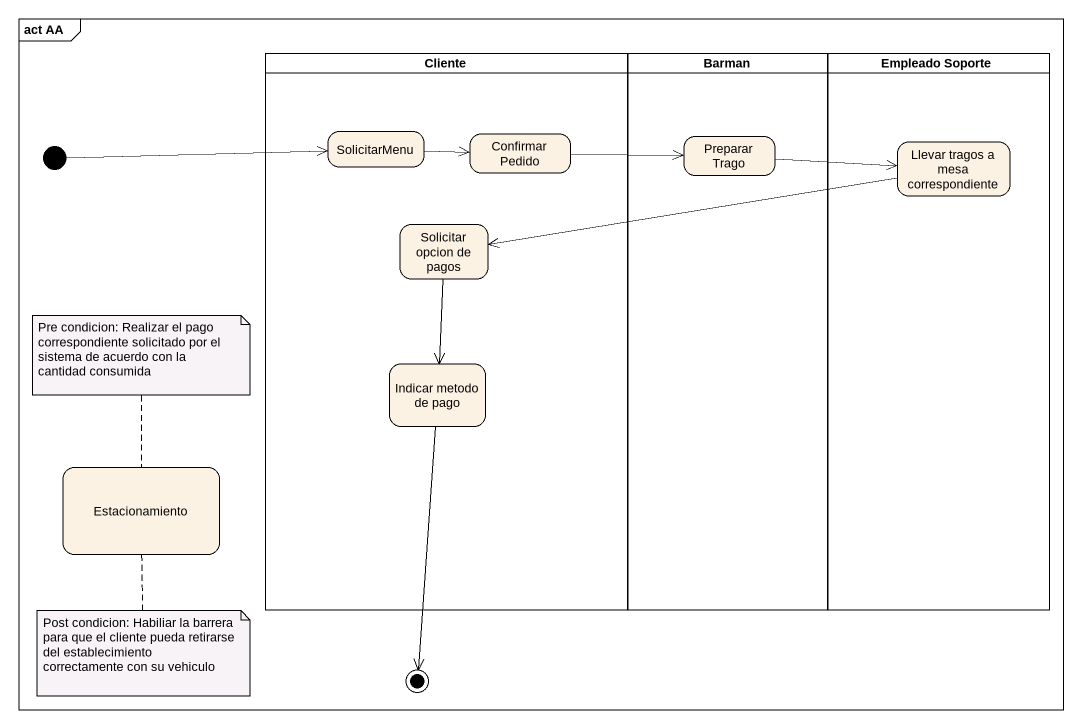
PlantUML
@startuml
mainframe act AA
hide empty description
state Cliente <<partition>> {
  state SolicitarMenu
  state "Confirmar Pedido" as Confirmar_Pedido
  state "Solicitar opcion de pagos" as Solicitar_opcion_de_pagos
  state "Indicar metodo de pago" as Indicar_metodo_de_pago
}
state Barman <<partition>> {
  state "Preparar Trago" as Preparar_Trago
}
state "Empleado Soporte" as Empleado_Soporte <<partition>> {
  state "Llevar tragos a mesa correspondiente" as Llevar_tragos_a_mesa
}
state initial1 <<start>>
state Estacionamiento
state final1 <<end>>
initial1 -right-> SolicitarMenu
SolicitarMenu -right-> Confirmar_Pedido
Confirmar_Pedido -right-> Preparar_Trago
Preparar_Trago -right-> Llevar_tragos_a_mesa
Llevar_tragos_a_mesa -left-> Solicitar_opcion_de_pagos
Solicitar_opcion_de_pagos --> Indicar_metodo_de_pago
Indicar_metodo_de_pago --> final1
note top of Estacionamiento : Pre condicion: Realizar el pago correspondiente solicitado por el sistema de acuerdo con la cantidad consumida
note bottom of Estacionamiento : Post condicion: Habiliar la barrera para que el cliente pueda retirarse del establecimiento correctamente con su vehiculo
@enduml
